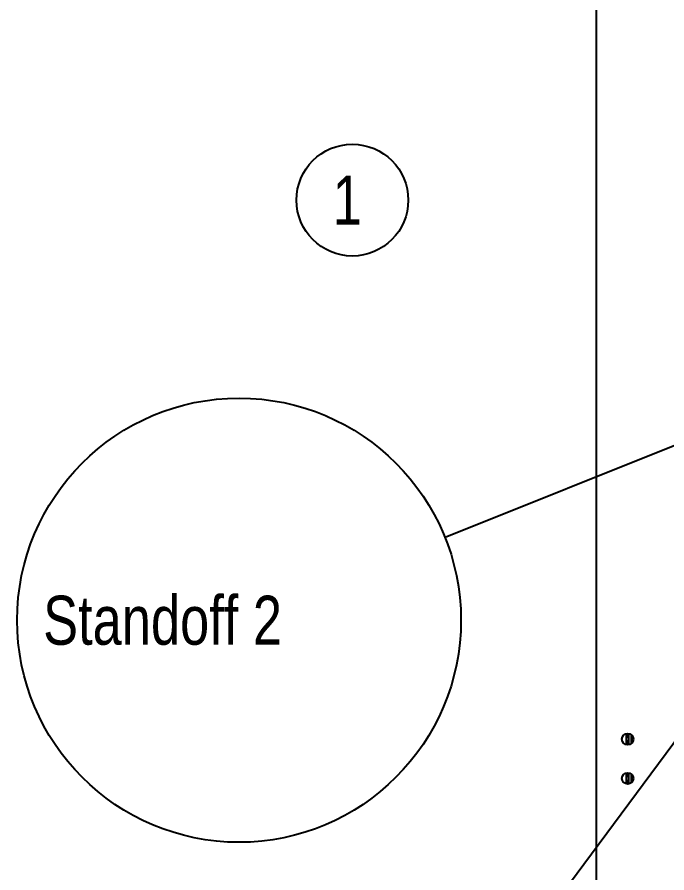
# Model space of a CAD drawing. Header units: millimetres. Extents: x 0 to 841, y 0 to 594.
# Drawn here: x 502.7 to 542.5, y 380.1 to 432.5 of the extents above; entities that cross this region are included whole.
import ezdxf

# ---------------------------------------------------------------- set-up
doc = ezdxf.new("R2010")
doc.units = ezdxf.units.MM
doc.header["$LTSCALE"] = 46.255
doc.layers.get('0').update_dxf_attribs({"linetype": 'CONTINUOUS'})
doc.layers.add('ASSEM_MEM', color=7, linetype='CONTINUOUS')
doc.layers.add('DETAIL', color=7, linetype='CONTINUOUS')
doc.styles.get("Standard").update_dxf_attribs({"font": 'txt', "width": 0.8})
doc.dimstyles.get("Standard").update_dxf_attribs({"dimtxt": 3, "dimasz": 2.1, "dimexe": 2, "dimexo": 1, "dimtad": 1, "dimzin": 0, "dimdsep": 46, "dimtxsty": 'STANDARD', "dimblk": '_FILLED', "dimblk1": '_FILLED', "dimblk2": '_FILLED', "dimcen": 0.09, "dimazin": 0, "dimtol": 1, "dimtp": 0.01, "dimtm": 0.01, "dimtfac": 1, "dimtofl": 0, "dimtmove": 0, "dimatfit": 3, "dimldrblk": '_FILLED', "dimfxl": 1, "dimtolj": 1, "dimtzin": 0, "dimarcsym": 0})

# ---------------------------------------------------------------- blocks, each defined once
blk = doc.blocks.new('BALLOON_BL24', base_point=(523.22, 421.273))
at = {"layer": 'DETAIL', "color": 7, "linetype": 'CONTINUOUS'}
blk.add_circle((523.22, 421.273), 3.421, dxfattribs=at)
at = {"layer": 'DETAIL', "color": 7, "linetype": 'CONTINUOUS', "insert": (522.02, 422.773), "char_height": 3, "width": 2.4, "attachment_point": 1, "line_spacing_factor": 0.9}
blk.add_mtext('1', dxfattribs=at)
blk = doc.blocks.new('_FILLED')
at = {"color": 0, "linetype": 'BYBLOCK'}
blk.add_solid([(0, 0), (-1, 0.167), (-1, -0.167)], dxfattribs=at)
blk = doc.blocks.new('BALLOON_BL31', base_point=(516.279, 395.559))
at = {"layer": 'DETAIL', "color": 7, "linetype": 'CONTINUOUS'}
blk.add_circle((516.279, 395.559), 13.593, dxfattribs=at)
at = {"layer": 'DETAIL', "color": 7, "linetype": 'CONTINUOUS', "insert": (504.279, 397.059), "char_height": 3, "width": 24, "attachment_point": 1, "line_spacing_factor": 0.9}
blk.add_mtext('Standoff 2', dxfattribs=at)

msp = doc.modelspace()

# ---------------------------------------------------------------- linework, layer by layer
at = {"layer": 'ASSEM_MEM', "color": 3, "linetype": 'CONTINUOUS'}
msp.add_line((538.172, 349.388), (538.172, 517.388), dxfattribs=at)
at = {"layer": 'ASSEM_MEM', "color": 7, "linetype": 'CONTINUOUS'}
for p, q in [((540.007, 387.948), (540.007, 388.608)), ((540.157, 388.503), (540.007, 388.503)), ((540.157, 388.403), (540.007, 388.403)), ((540.157, 388.153), (540.007, 388.153)), ((540.157, 387.948), (540.157, 388.608)), ((540.307, 388.025), (540.307, 388.531)), ((540.362, 388.476), (540.362, 388.08)), ((540.007, 388.053), (540.157, 388.053)), ((540.007, 385.548), (540.007, 386.208)), ((540.157, 386.103), (540.007, 386.103)), ((540.157, 385.548), (540.157, 386.208)), ((540.307, 385.625), (540.307, 386.131)), ((540.362, 386.076), (540.362, 385.68)), ((540.157, 386.003), (540.007, 386.003)), ((540.007, 385.753), (540.157, 385.753)), ((540.007, 385.653), (540.157, 385.653))]:
    msp.add_line(p, q, dxfattribs=at)
at = {"layer": 'ASSEM_MEM', "color": 3, "linetype": 'CONTINUOUS'}
for centre in [(540.082, 388.278), (540.082, 385.878)]:
    msp.add_circle(centre, 0.35, dxfattribs=at)

# ---------------------------------------------------------------- block references
at = {"layer": 'DETAIL', "color": 7, "linetype": 'CONTINUOUS'}
for name, p in [('BALLOON_BL24', (523.22, 421.273)), ('BALLOON_BL31', (516.279, 395.559))]:
    msp.add_blockref(name, p, dxfattribs=at)

# ---------------------------------------------------------------- leaders
for points in [[(554.235, 410.765), (528.897, 400.614)], [(553.672, 402.546), (524.364, 363.071)]]:
    msp.add_leader(points, dimstyle='STANDARD', override={"dimtad": 0}, dxfattribs=at)

doc.saveas('drawing.dxf')
